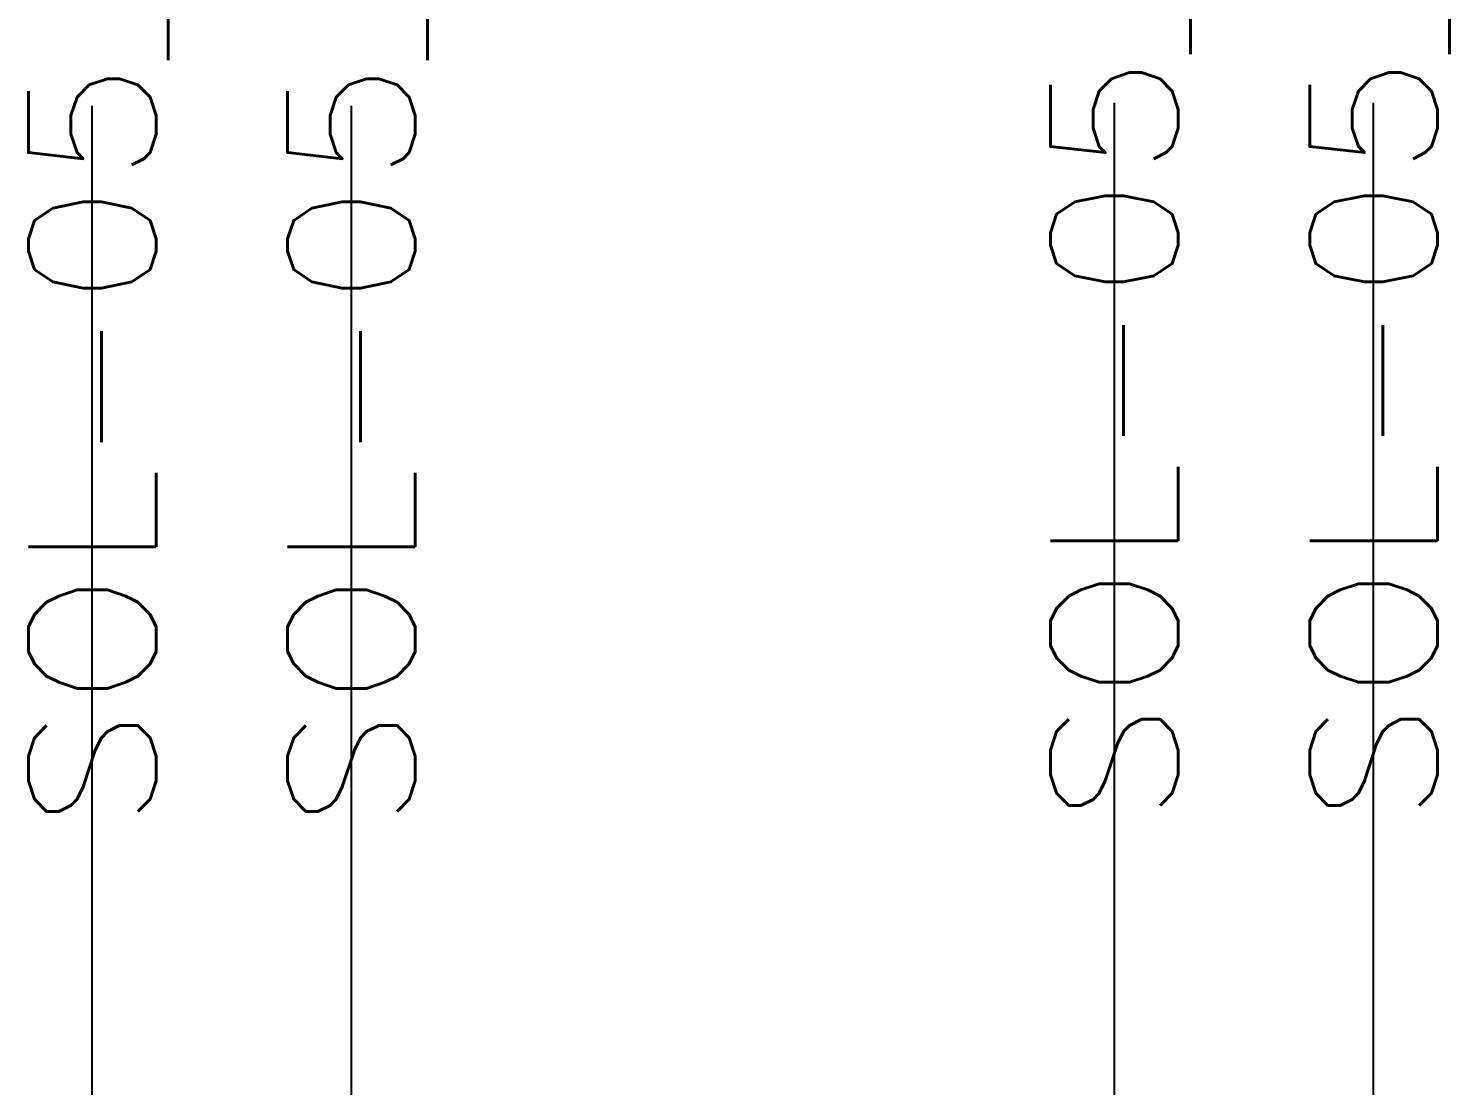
# Model space of a CAD drawing. Header units: inches. Extents: x -25 to 1235, y -506 to 1148.
# Drawn here: x 213.71 to 241.53, y 728.06 to 748.75 of the extents above; entities that cross this region are included whole.
import ezdxf
from ezdxf.enums import TextEntityAlignment as Align

# ---------------------------------------------------------------- set-up
doc = ezdxf.new("R2010")
doc.units = ezdxf.units.IN
doc.header["$MEASUREMENT"] = 0
for name, color, linetype in [('MISC', 2, 'Continuous'), ('RED_10AWG', 1, 'Continuous'), ('WIREFIXED', 70, 'Continuous')]:
    doc.layers.add(name, color=color, linetype=linetype)
doc.styles.add('WD', font='romans.shx')

# ---------------------------------------------------------------- blocks, each defined once
blk = doc.blocks.new('WD_WNV1')
at = {"style": 'WD', "width": 0.9}
blk.add_attdef('WIRENO', text='', height=0.125, rotation=90, dxfattribs=at).set_placement((0, 0), align=Align.MIDDLE_CENTER)
at = {"style": 'WD', "flags": 1}
for tag, p in [('W01USER', (0.0956, 0.0772)), ('W02USER', (0.0956, 0.0694)), ('W03USER', (0.0956, 0.0616)), ('W04USER', (0.0956, 0.0538)), ('W05USER', (0.0956, 0.046)), ('W06USER', (0.0956, 0.0382)), ('W07USER', (0.0956, 0.0304)), ('W08USER', (0.0956, 0.0226)), ('W09USER', (0.0956, 0.0147)), ('W10USER', (0.0956, 0.0069))]:
    blk.add_attdef(tag, text='', height=0.005, dxfattribs=at).set_placement(p, align=Align.CENTER)
for tag, p in [('X2TERM01', (0, 0.0625)), ('X8TERM01', (0, -0.0625))]:
    blk.add_attdef(tag, p, '', height=0.01, dxfattribs=at)
at = {"color": 7, "style": 'WD'}
for tag, p in [('X2_TINY_DOT_DONT_REMOVE', (0, 0.0625)), ('X8_TINY_DOT_DONT_REMOVE', (0, -0.0625))]:
    blk.add_attdef(tag, p, '', height=0.0001, dxfattribs=at)

msp = doc.modelspace()

# ---------------------------------------------------------------- linework, layer by layer
at = {"layer": 'RED_10AWG'}
for p, q in [((214.957, 585.436), (214.957, 747.239)), ((220.03, 585.436), (220.03, 747.239)), ((234.964, 585.436), (234.964, 747.297)), ((240.037, 585.436), (240.037, 747.297))]:
    msp.add_line(p, q, dxfattribs=at)

# ---------------------------------------------------------------- block references
at = {"layer": 'WIREFIXED'}
ref = msp.add_blockref('WD_WNV1', (234.964, 748.733), dxfattribs=dict(at, xscale=20, yscale=25, zscale=2))
ref.add_attrib('X8_TINY_DOT_DONT_REMOVE', '.', (234.964, 730.786), dxfattribs={"layer": 'MISC', "color": 7, "height": 0.0025, "style": 'WD', "width": 0.8})
ref.add_attrib('WIRENOF', 'SOL-05_5.1.7_P', dxfattribs={"height": 2.5, "rotation": 90, "style": 'WD', "width": 1.125}).set_placement((234.964, 748.733), align=Align.MIDDLE_CENTER)
ref = msp.add_blockref('WD_WNV1', (240.037, 748.733), dxfattribs=dict(at, xscale=20, yscale=25, zscale=2))
ref.add_attrib('X8_TINY_DOT_DONT_REMOVE', '.', (240.037, 730.786), dxfattribs={"layer": 'MISC', "color": 7, "height": 0.0025, "style": 'WD', "width": 0.8})
ref.add_attrib('WIRENOF', 'SOL-05_5.1.8_P', dxfattribs={"height": 2.5, "rotation": 90, "style": 'WD', "width": 1.125}).set_placement((240.037, 748.733), align=Align.MIDDLE_CENTER)
ref = msp.add_blockref('WD_WNV1', (214.957, 748.674), dxfattribs=dict(at, xscale=20, yscale=25, zscale=2))
ref.add_attrib('X8_TINY_DOT_DONT_REMOVE', '.', (214.957, 730.728), dxfattribs={"layer": 'MISC', "color": 7, "height": 0.0025, "style": 'WD', "width": 0.8})
ref.add_attrib('WIRENOF', 'SOL-05_5.1.5_N', dxfattribs={"height": 2.5, "rotation": 90, "style": 'WD', "width": 1.125}).set_placement((214.957, 748.674), align=Align.MIDDLE_CENTER)
ref = msp.add_blockref('WD_WNV1', (220.03, 748.674), dxfattribs=dict(at, xscale=20, yscale=25, zscale=2))
ref.add_attrib('X8_TINY_DOT_DONT_REMOVE', '.', (220.03, 730.728), dxfattribs={"layer": 'MISC', "color": 7, "height": 0.0025, "style": 'WD', "width": 0.8})
ref.add_attrib('WIRENOF', 'SOL-05_5.1.6_N', dxfattribs={"height": 2.5, "rotation": 90, "style": 'WD', "width": 1.125}).set_placement((220.03, 748.674), align=Align.MIDDLE_CENTER)

doc.saveas('drawing.dxf')
